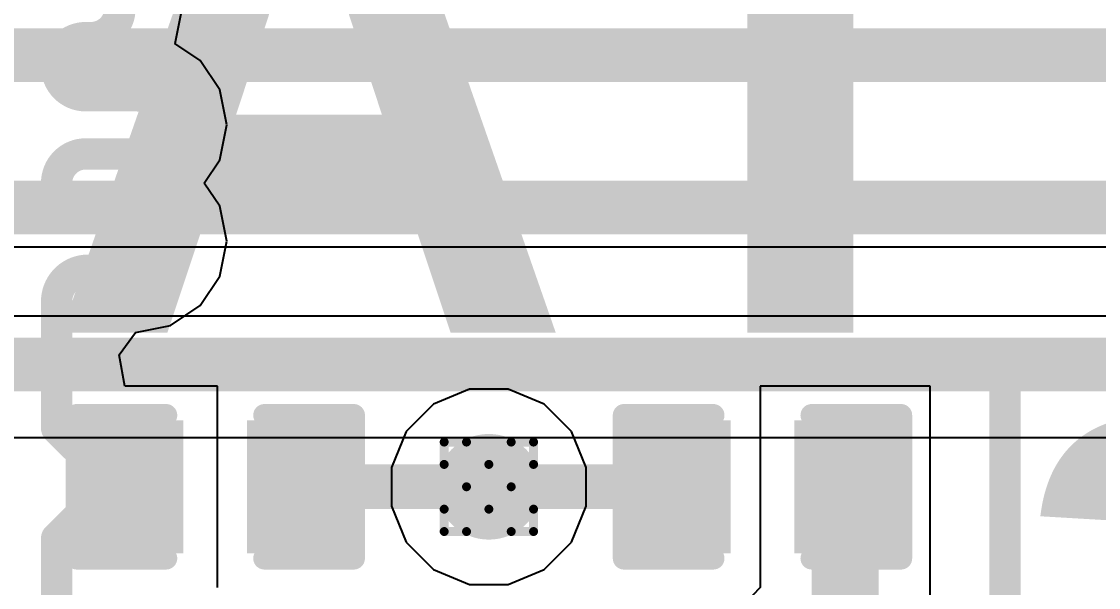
# Model space of a CAD drawing. Header units: inches. Extents: x -11 to 5379, y 0 to 5429.
# Drawn here: x 213.47 to 219.6, y 23.25 to 26.46 of the extents above; entities that cross this region are included whole.
import ezdxf

# ---------------------------------------------------------------- set-up
doc = ezdxf.new("R2010")
doc.units = ezdxf.units.IN
for name, color, linetype in [('Bottom Layer', 5, 'Continuous'), ('Drill Drawing', 1, 'Continuous'), ('GND', 16, 'Continuous'), ('PWR', 76, 'Continuous'), ('Top Layer', 1, 'Continuous'), ('Top Overlay', 2, 'Continuous'), ('Top Paste', 8, 'Continuous'), ('Top Solder', 216, 'Continuous'), ('Via Holes', 16, 'Continuous')]:
    doc.layers.add(name, color=color, linetype=linetype)
doc.styles.add('Arial_Bold', font='', dxfattribs={"height": 0.2})
doc.styles.get('Arial_Bold').set_extended_font_data('Arial', bold=True)

# ---------------------------------------------------------------- blocks, each defined once
blk = doc.blocks.new('C___0402_11')
at = {"layer": 'Top Layer'}
for points in [[(-0.6985, -0.3175), (-0.6985, 0.3175), (-0.2413, 0.3175), (-0.2413, -0.3175)], [(0.2413, -0.3175), (0.2413, 0.3175), (0.6985, 0.3175), (0.6985, -0.3175)]]:
    blk.add_hatch(color=1, dxfattribs=at).paths.add_polyline_path(points)
at = {"layer": 'Top Paste'}
for points in [[(-0.6985, -0.3175), (-0.6985, 0.3175), (-0.2413, 0.3175), (-0.2413, -0.3175)], [(0.2413, -0.3175), (0.2413, 0.3175), (0.6985, 0.3175), (0.6985, -0.3175)]]:
    blk.add_hatch(color=8, dxfattribs=at).paths.add_polyline_path(points)
at = {"layer": 'Top Solder'}
for points in [[(-0.7585, -0.3775), (-0.7585, 0.3775), (-0.1813, 0.3775), (-0.1813, -0.3775)], [(0.1813, -0.3775), (0.1813, 0.3775), (0.7585, 0.3775), (0.7585, -0.3775)]]:
    blk.add_hatch(color=216, dxfattribs=at).paths.add_polyline_path(points)
at = {"layer": 'Top Overlay'}
for points in [[(-0.7874, 0.4064, 0.127, 0.127, 0), (-0.7874, -0.4064, 0.127, 0.127, 0)], [(-0.2794, 0.4064, 0.127, 0.127, 0), (-0.7874, 0.4064, 0.127, 0.127, 0)], [(0.7874, 0.4064, 0.127, 0.127, 0), (0.2794, 0.4064, 0.127, 0.127, 0)], [(0.7874, 0.4064, 0.127, 0.127, 0), (0.7874, -0.4064, 0.127, 0.127, 0)], [(-0.2794, -0.4064, 0.127, 0.127, 0), (-0.7874, -0.4064, 0.127, 0.127, 0)], [(0.7874, -0.4064, 0.127, 0.127, 0), (0.2794, -0.4064, 0.127, 0.127, 0)]]:
    blk.add_lwpolyline(points, format="xyseb", dxfattribs=at)
for points in [[(-0.8191, 0.4064, 0.0635, 0.0635, 1), (-0.7556, 0.4064, 0.0635, 0.0635, 1)], [(-0.8191, 0.4064, 0.0635, 0.0635, 1), (-0.7556, 0.4064, 0.0635, 0.0635, 1)], [(-0.3111, 0.4064, 0.0635, 0.0635, 1), (-0.2477, 0.4064, 0.0635, 0.0635, 1)], [(0.2477, 0.4064, 0.0635, 0.0635, 1), (0.3111, 0.4064, 0.0635, 0.0635, 1)], [(0.7556, 0.4064, 0.0635, 0.0635, 1), (0.8191, 0.4064, 0.0635, 0.0635, 1)], [(0.7556, 0.4064, 0.0635, 0.0635, 1), (0.8191, 0.4064, 0.0635, 0.0635, 1)], [(-0.8191, -0.4064, 0.0635, 0.0635, 1), (-0.7556, -0.4064, 0.0635, 0.0635, 1)], [(-0.8191, -0.4064, 0.0635, 0.0635, 1), (-0.7556, -0.4064, 0.0635, 0.0635, 1)], [(-0.3111, -0.4064, 0.0635, 0.0635, 1), (-0.2477, -0.4064, 0.0635, 0.0635, 1)], [(0.2477, -0.4064, 0.0635, 0.0635, 1), (0.3111, -0.4064, 0.0635, 0.0635, 1)], [(0.7556, -0.4064, 0.0635, 0.0635, 1), (0.8191, -0.4064, 0.0635, 0.0635, 1)], [(0.7556, -0.4064, 0.0635, 0.0635, 1), (0.8191, -0.4064, 0.0635, 0.0635, 1)]]:
    blk.add_lwpolyline(points, format="xyseb", close=True, dxfattribs=at)
blk = doc.blocks.new('C___0402_15')
at = {"layer": 'Top Layer'}
for points in [[(-0.6985, -0.3175), (-0.6985, 0.3175), (-0.2413, 0.3175), (-0.2413, -0.3175)], [(0.2413, -0.3175), (0.2413, 0.3175), (0.6985, 0.3175), (0.6985, -0.3175)]]:
    blk.add_hatch(color=1, dxfattribs=at).paths.add_polyline_path(points)
at = {"layer": 'Top Paste'}
for points in [[(-0.6985, -0.3175), (-0.6985, 0.3175), (-0.2413, 0.3175), (-0.2413, -0.3175)], [(0.2413, -0.3175), (0.2413, 0.3175), (0.6985, 0.3175), (0.6985, -0.3175)]]:
    blk.add_hatch(color=8, dxfattribs=at).paths.add_polyline_path(points)
at = {"layer": 'Top Solder'}
for points in [[(-0.7585, -0.3775), (-0.7585, 0.3775), (-0.1813, 0.3775), (-0.1813, -0.3775)], [(0.1813, -0.3775), (0.1813, 0.3775), (0.7585, 0.3775), (0.7585, -0.3775)]]:
    blk.add_hatch(color=216, dxfattribs=at).paths.add_polyline_path(points)
at = {"layer": 'Top Overlay'}
for points in [[(-0.7874, -0.4064, 0.127, 0.127, 0), (-0.7874, 0.4064, 0.127, 0.127, 0)], [(-0.7874, 0.4064, 0.127, 0.127, 0), (-0.2794, 0.4064, 0.127, 0.127, 0)], [(0.2794, 0.4064, 0.127, 0.127, 0), (0.7874, 0.4064, 0.127, 0.127, 0)], [(0.7874, -0.4064, 0.127, 0.127, 0), (0.7874, 0.4064, 0.127, 0.127, 0)], [(-0.7874, -0.4064, 0.127, 0.127, 0), (-0.2794, -0.4064, 0.127, 0.127, 0)], [(0.2794, -0.4064, 0.127, 0.127, 0), (0.7874, -0.4064, 0.127, 0.127, 0)]]:
    blk.add_lwpolyline(points, format="xyseb", dxfattribs=at)
for points in [[(-0.8191, 0.4064, 0.0635, 0.0635, 1), (-0.7556, 0.4064, 0.0635, 0.0635, 1)], [(-0.8191, 0.4064, 0.0635, 0.0635, 1), (-0.7556, 0.4064, 0.0635, 0.0635, 1)], [(-0.3111, 0.4064, 0.0635, 0.0635, 1), (-0.2477, 0.4064, 0.0635, 0.0635, 1)], [(0.2477, 0.4064, 0.0635, 0.0635, 1), (0.3111, 0.4064, 0.0635, 0.0635, 1)], [(0.7556, 0.4064, 0.0635, 0.0635, 1), (0.8191, 0.4064, 0.0635, 0.0635, 1)], [(0.7556, 0.4064, 0.0635, 0.0635, 1), (0.8191, 0.4064, 0.0635, 0.0635, 1)], [(-0.8191, -0.4064, 0.0635, 0.0635, 1), (-0.7556, -0.4064, 0.0635, 0.0635, 1)], [(-0.8191, -0.4064, 0.0635, 0.0635, 1), (-0.7556, -0.4064, 0.0635, 0.0635, 1)], [(-0.3111, -0.4064, 0.0635, 0.0635, 1), (-0.2477, -0.4064, 0.0635, 0.0635, 1)], [(0.2477, -0.4064, 0.0635, 0.0635, 1), (0.3111, -0.4064, 0.0635, 0.0635, 1)], [(0.7556, -0.4064, 0.0635, 0.0635, 1), (0.8191, -0.4064, 0.0635, 0.0635, 1)], [(0.7556, -0.4064, 0.0635, 0.0635, 1), (0.8191, -0.4064, 0.0635, 0.0635, 1)]]:
    blk.add_lwpolyline(points, format="xyseb", close=True, dxfattribs=at)

msp = doc.modelspace()

# ---------------------------------------------------------------- hatches: boundary and pattern name
at = {"layer": 'Bottom Layer'}
h = msp.add_hatch(color=5, dxfattribs=at)
edge = h.paths.add_edge_path()
edge.add_arc((216.1311, 23.819), 0.3, 0, 360)
at = {"layer": 'GND'}
h = msp.add_hatch(color=16, dxfattribs=at)
edge = h.paths.add_edge_path()
edge.add_arc((216.1311, 23.819), 0.3, 0, 360)
at = {"layer": 'PWR'}
h = msp.add_hatch(color=76, dxfattribs=at)
edge = h.paths.add_edge_path()
edge.add_arc((216.1311, 23.819), 0.3, 0, 360)
at = {"layer": 'Top Layer'}
h = msp.add_hatch(color=1, dxfattribs=at)
edge = h.paths.add_edge_path()
edge.add_arc((216.1311, 23.819), 0.3, 0, 360)
at = {"layer": 'Via Holes'}
h = msp.add_hatch(color=7, dxfattribs=at)
edge = h.paths.add_edge_path()
edge.add_arc((216.1311, 23.819), 0.15, 0, 360)

# ---------------------------------------------------------------- linework, layer by layer
at = {"layer": 'Bottom Layer'}
msp.add_line((181.3792, 24.0985), (219.9008, 24.0985), dxfattribs=at)
for points in [[(180.0777, 26.2694, 0.3048, 0.3048, 0), (220.8232, 26.2694, 0.3048, 0.3048, 0)], [(180.4835, 25.4053, 0.3048, 0.3048, 0), (220.4355, 25.4053, 0.3048, 0.3048, 0)], [(181.2076, 24.5129, 0.3048, 0.3048, 0), (220.0724, 24.5129, 0.3048, 0.3048, 0)]]:
    msp.add_lwpolyline(points, format="xyseb", dxfattribs=at)
at = {"layer": 'Drill Drawing'}
for points in [[(215.8771, 23.946, 0.0508, 0.0508, 0), (215.8771, 24.073, 0.0508, 0.0508, 0)], [(215.8771, 24.073, 0.0508, 0.0508, 0), (216.0041, 24.073, 0.0508, 0.0508, 0)], [(216.0041, 24.073, 0.0508, 0.0508, 0), (216.1311, 23.946, 0.0508, 0.0508, 0)], [(216.1311, 23.946, 0.0508, 0.0508, 0), (216.2581, 24.073, 0.0508, 0.0508, 0)], [(216.2581, 24.073, 0.0508, 0.0508, 0), (216.3851, 24.073, 0.0508, 0.0508, 0)], [(216.3851, 23.946, 0.0508, 0.0508, 0), (216.3851, 24.073, 0.0508, 0.0508, 0)], [(215.8771, 23.946, 0.0508, 0.0508, 0), (216.0041, 23.819, 0.0508, 0.0508, 0)], [(216.2581, 23.819, 0.0508, 0.0508, 0), (216.3851, 23.946, 0.0508, 0.0508, 0)], [(215.8771, 23.692, 0.0508, 0.0508, 0), (216.0041, 23.819, 0.0508, 0.0508, 0)], [(216.2581, 23.819, 0.0508, 0.0508, 0), (216.3851, 23.692, 0.0508, 0.0508, 0)], [(215.8771, 23.565, 0.0508, 0.0508, 0), (215.8771, 23.692, 0.0508, 0.0508, 0)], [(216.0041, 23.565, 0.0508, 0.0508, 0), (216.1311, 23.692, 0.0508, 0.0508, 0)], [(216.1311, 23.692, 0.0508, 0.0508, 0), (216.2581, 23.565, 0.0508, 0.0508, 0)], [(216.3851, 23.565, 0.0508, 0.0508, 0), (216.3851, 23.692, 0.0508, 0.0508, 0)], [(215.8771, 23.565, 0.0508, 0.0508, 0), (216.0041, 23.565, 0.0508, 0.0508, 0)], [(216.2581, 23.565, 0.0508, 0.0508, 0), (216.3851, 23.565, 0.0508, 0.0508, 0)]]:
    msp.add_lwpolyline(points, format="xyseb", dxfattribs=at)
for points in [[(215.8644, 24.073, 0.0254, 0.0254, 1), (215.8898, 24.073, 0.0254, 0.0254, 1)], [(215.8644, 24.073, 0.0254, 0.0254, 1), (215.8898, 24.073, 0.0254, 0.0254, 1)], [(215.9914, 24.073, 0.0254, 0.0254, 1), (216.0168, 24.073, 0.0254, 0.0254, 1)], [(215.9914, 24.073, 0.0254, 0.0254, 1), (216.0168, 24.073, 0.0254, 0.0254, 1)], [(216.2454, 24.073, 0.0254, 0.0254, 1), (216.2708, 24.073, 0.0254, 0.0254, 1)], [(216.2454, 24.073, 0.0254, 0.0254, 1), (216.2708, 24.073, 0.0254, 0.0254, 1)], [(216.3724, 24.073, 0.0254, 0.0254, 1), (216.3978, 24.073, 0.0254, 0.0254, 1)], [(216.3724, 24.073, 0.0254, 0.0254, 1), (216.3978, 24.073, 0.0254, 0.0254, 1)], [(215.8644, 23.946, 0.0254, 0.0254, 1), (215.8898, 23.946, 0.0254, 0.0254, 1)], [(215.8644, 23.946, 0.0254, 0.0254, 1), (215.8898, 23.946, 0.0254, 0.0254, 1)], [(216.1184, 23.946, 0.0254, 0.0254, 1), (216.1438, 23.946, 0.0254, 0.0254, 1)], [(216.1184, 23.946, 0.0254, 0.0254, 1), (216.1438, 23.946, 0.0254, 0.0254, 1)], [(216.3724, 23.946, 0.0254, 0.0254, 1), (216.3978, 23.946, 0.0254, 0.0254, 1)], [(216.3724, 23.946, 0.0254, 0.0254, 1), (216.3978, 23.946, 0.0254, 0.0254, 1)], [(215.9914, 23.819, 0.0254, 0.0254, 1), (216.0168, 23.819, 0.0254, 0.0254, 1)], [(215.9914, 23.819, 0.0254, 0.0254, 1), (216.0168, 23.819, 0.0254, 0.0254, 1)], [(216.2454, 23.819, 0.0254, 0.0254, 1), (216.2708, 23.819, 0.0254, 0.0254, 1)], [(216.2454, 23.819, 0.0254, 0.0254, 1), (216.2708, 23.819, 0.0254, 0.0254, 1)], [(215.8644, 23.692, 0.0254, 0.0254, 1), (215.8898, 23.692, 0.0254, 0.0254, 1)], [(215.8644, 23.692, 0.0254, 0.0254, 1), (215.8898, 23.692, 0.0254, 0.0254, 1)], [(216.1184, 23.692, 0.0254, 0.0254, 1), (216.1438, 23.692, 0.0254, 0.0254, 1)], [(216.1184, 23.692, 0.0254, 0.0254, 1), (216.1438, 23.692, 0.0254, 0.0254, 1)], [(216.3724, 23.692, 0.0254, 0.0254, 1), (216.3978, 23.692, 0.0254, 0.0254, 1)], [(216.3724, 23.692, 0.0254, 0.0254, 1), (216.3978, 23.692, 0.0254, 0.0254, 1)], [(215.8644, 23.565, 0.0254, 0.0254, 1), (215.8898, 23.565, 0.0254, 0.0254, 1)], [(215.8644, 23.565, 0.0254, 0.0254, 1), (215.8898, 23.565, 0.0254, 0.0254, 1)], [(215.9914, 23.565, 0.0254, 0.0254, 1), (216.0168, 23.565, 0.0254, 0.0254, 1)], [(215.9914, 23.565, 0.0254, 0.0254, 1), (216.0168, 23.565, 0.0254, 0.0254, 1)], [(216.2454, 23.565, 0.0254, 0.0254, 1), (216.2708, 23.565, 0.0254, 0.0254, 1)], [(216.2454, 23.565, 0.0254, 0.0254, 1), (216.2708, 23.565, 0.0254, 0.0254, 1)], [(216.3724, 23.565, 0.0254, 0.0254, 1), (216.3978, 23.565, 0.0254, 0.0254, 1)], [(216.3724, 23.565, 0.0254, 0.0254, 1), (216.3978, 23.565, 0.0254, 0.0254, 1)]]:
    msp.add_lwpolyline(points, format="xyseb", close=True, dxfattribs=at)
at = {"layer": 'PWR'}
for p, q in [((222.4348, 25.1789), (211.8379, 25.1789)), ((211.4494, 24.7904), (222.4348, 24.7904)), ((216.0209, 24.373), (215.8173, 24.2886)), ((216.2413, 24.373), (216.0209, 24.373)), ((216.445, 24.2886), (216.2413, 24.373)), ((215.8173, 24.2886), (215.6615, 24.1328)), ((216.6008, 24.1328), (216.445, 24.2886)), ((215.6615, 24.1328), (215.5771, 23.9292)), ((216.6851, 23.9292), (216.6008, 24.1328)), ((215.5771, 23.9292), (215.5771, 23.7088)), ((216.6851, 23.7088), (216.6851, 23.9292)), ((215.5771, 23.7088), (215.6615, 23.5051)), ((216.6008, 23.5051), (216.6851, 23.7088)), ((215.6615, 23.5051), (215.8173, 23.3493)), ((216.445, 23.3493), (216.6008, 23.5051)), ((215.8173, 23.3493), (216.0209, 23.265)), ((216.2413, 23.265), (216.445, 23.3493)), ((216.0209, 23.265), (216.2413, 23.265))]:
    msp.add_line(p, q, dxfattribs=at)
at = {"layer": 'Top Layer'}
for p, q in [((214.3476, 26.3364), (214.387, 26.5346)), ((214.347, 26.3355), (214.3476, 26.3364)), ((214.4894, 26.2404), (214.347, 26.3355)), ((214.6016, 26.0724), (214.4894, 26.2404)), ((214.6411, 25.8742), (214.6016, 26.0724)), ((214.6016, 25.676), (214.6411, 25.8742)), ((214.5134, 25.544), (214.6016, 25.676)), ((214.6016, 25.412), (214.5134, 25.544)), ((214.6411, 25.2138), (214.6016, 25.412)), ((214.6016, 25.0156), (214.6411, 25.2138)), ((214.4894, 24.8475), (214.6016, 25.0156)), ((214.3213, 24.7353), (214.4894, 24.8475)), ((214.1231, 24.6958), (214.3213, 24.7353)), ((214.0304, 24.5683), (214.1231, 24.6958)), ((214.0629, 24.3905), (214.0304, 24.5683)), ((214.5886, 24.3905), (214.0629, 24.3905)), ((214.5886, 23.2475), (214.5886, 24.3905)), ((218.6389, 24.3905), (217.6737, 24.3905)), ((217.6737, 24.3905), (217.6737, 23.2475)), ((218.6389, 23.2475), (218.6389, 24.3905)), ((217.6737, 23.2475), (217.551, 23.1205)), ((218.6389, 23.1773), (218.6389, 23.2475)), ((218.6389, 23.2475), (218.6389, 23.2475))]:
    msp.add_line(p, q, dxfattribs=at)
for points in [[(213.8691, 26.6997, 0.1778, 0.1778, -1), (213.8691, 26.3695, 0.1778, 0.1778, 0)], [(213.8393, 26.0393, 0.1778, 0.1778, -1), (213.8393, 26.3695, 0.1778, 0.1778, 0)], [(213.8393, 26.3695, 0.1778, 0.1778, 0), (213.8691, 26.3695, 0.1778, 0.1778, 0)], [(213.8393, 26.0393, 0.1778, 0.1778, 0), (214.1231, 26.0393, 0.1778, 0.1778, 0)], [(214.1231, 26.0393, 0.1778, 0.1778, -1), (214.1231, 25.7091, 0.1778, 0.1778, 0)], [(213.8393, 25.3789, 0.1778, 0.1778, -1), (213.8393, 25.7091, 0.1778, 0.1778, 0)], [(213.8393, 25.7091, 0.1778, 0.1778, 0), (214.1231, 25.7091, 0.1778, 0.1778, 0)], [(213.8393, 25.3789, 0.1778, 0.1778, 0), (214.1231, 25.3789, 0.1778, 0.1778, 0)], [(214.1231, 25.3789, 0.1778, 0.1778, -1), (214.1231, 25.0487, 0.1778, 0.1778, 0)], [(213.6742, 24.8709, 0.1778, 0.1778, -0.414214), (213.852, 25.0487, 0.1778, 0.1778, 0)], [(213.852, 25.0487, 0.1778, 0.1778, 0), (214.1231, 25.0487, 0.1778, 0.1778, 0)], [(213.6742, 24.4518, 0.1778, 0.1778, 0), (213.6742, 24.8709, 0.1778, 0.1778, 0)], [(213.6742, 24.1517, 0.1778, 0.1778, 0), (213.6742, 24.4518, 0.1778, 0.1778, 0)], [(213.6742, 24.1517, 0.1778, 0.1778, 0), (213.7784, 24.0476, 0.1778, 0.1778, 0)], [(213.7784, 24.0476, 0.1778, 0.1778, 0), (213.9663, 24.0476, 0.1778, 0.1778, 0)], [(213.9663, 24.0476, 0.1778, 0.1778, 0), (214.106, 23.9079, 0.1778, 0.1778, 0)], [(214.106, 23.819, 0.1778, 0.1778, 0), (214.106, 23.9079, 0.1778, 0.1778, 0)], [(218.1563, 22.549, 0.381, 0.381, 0), (218.1563, 23.819, 0.381, 0.381, 0)], [(215.0458, 23.819, 0.254, 0.254, 0), (217.2165, 23.819, 0.254, 0.254, 0)], [(214.106, 23.7707, 0.1778, 0.1778, 0), (214.106, 23.819, 0.1778, 0.1778, 0)], [(213.9663, 23.631, 0.1778, 0.1778, 0), (214.106, 23.7707, 0.1778, 0.1778, 0)], [(213.6742, 23.5269, 0.1778, 0.1778, 0), (213.7784, 23.631, 0.1778, 0.1778, 0)], [(213.7784, 23.631, 0.1778, 0.1778, 0), (213.9663, 23.631, 0.1778, 0.1778, 0)], [(213.6742, 23.0087, 0.1778, 0.1778, 0), (213.6742, 23.5269, 0.1778, 0.1778, 0)]]:
    msp.add_lwpolyline(points, format="xyseb", dxfattribs=at)
for points in [[(213.7949, 26.3695, 0.0889, 0.0889, 1), (213.8838, 26.3695, 0.0889, 0.0889, 1)], [(213.7949, 26.3695, 0.0889, 0.0889, 1), (213.8838, 26.3695, 0.0889, 0.0889, 1)], [(213.8246, 26.3695, 0.0889, 0.0889, 1), (213.9135, 26.3695, 0.0889, 0.0889, 1)], [(213.8246, 26.3695, 0.0889, 0.0889, 1), (213.9135, 26.3695, 0.0889, 0.0889, 1)], [(213.7949, 26.0393, 0.0889, 0.0889, 1), (213.8838, 26.0393, 0.0889, 0.0889, 1)], [(213.7949, 26.0393, 0.0889, 0.0889, 1), (213.8838, 26.0393, 0.0889, 0.0889, 1)], [(214.0787, 26.0393, 0.0889, 0.0889, 1), (214.1676, 26.0393, 0.0889, 0.0889, 1)], [(214.0787, 26.0393, 0.0889, 0.0889, 1), (214.1676, 26.0393, 0.0889, 0.0889, 1)], [(213.7949, 25.7091, 0.0889, 0.0889, 1), (213.8838, 25.7091, 0.0889, 0.0889, 1)], [(213.7949, 25.7091, 0.0889, 0.0889, 1), (213.8838, 25.7091, 0.0889, 0.0889, 1)], [(214.0787, 25.7091, 0.0889, 0.0889, 1), (214.1676, 25.7091, 0.0889, 0.0889, 1)], [(214.0787, 25.7091, 0.0889, 0.0889, 1), (214.1676, 25.7091, 0.0889, 0.0889, 1)], [(213.7949, 25.3789, 0.0889, 0.0889, 1), (213.8838, 25.3789, 0.0889, 0.0889, 1)], [(213.7949, 25.3789, 0.0889, 0.0889, 1), (213.8838, 25.3789, 0.0889, 0.0889, 1)], [(214.0787, 25.3789, 0.0889, 0.0889, 1), (214.1676, 25.3789, 0.0889, 0.0889, 1)], [(214.0787, 25.3789, 0.0889, 0.0889, 1), (214.1676, 25.3789, 0.0889, 0.0889, 1)], [(213.8076, 25.0487, 0.0889, 0.0889, 1), (213.8965, 25.0487, 0.0889, 0.0889, 1)], [(213.8076, 25.0487, 0.0889, 0.0889, 1), (213.8965, 25.0487, 0.0889, 0.0889, 1)], [(214.0787, 25.0487, 0.0889, 0.0889, 1), (214.1676, 25.0487, 0.0889, 0.0889, 1)], [(214.0787, 25.0487, 0.0889, 0.0889, 1), (214.1676, 25.0487, 0.0889, 0.0889, 1)], [(213.6298, 24.8709, 0.0889, 0.0889, 1), (213.7187, 24.8709, 0.0889, 0.0889, 1)], [(213.6298, 24.8709, 0.0889, 0.0889, 1), (213.7187, 24.8709, 0.0889, 0.0889, 1)], [(213.6298, 24.4518, 0.0889, 0.0889, 1), (213.7187, 24.4518, 0.0889, 0.0889, 1)], [(213.6298, 24.4518, 0.0889, 0.0889, 1), (213.7187, 24.4518, 0.0889, 0.0889, 1)], [(213.6298, 24.1517, 0.0889, 0.0889, 1), (213.7187, 24.1517, 0.0889, 0.0889, 1)], [(213.6298, 24.1517, 0.0889, 0.0889, 1), (213.7187, 24.1517, 0.0889, 0.0889, 1)], [(213.7339, 24.0476, 0.0889, 0.0889, 1), (213.8228, 24.0476, 0.0889, 0.0889, 1)], [(213.7339, 24.0476, 0.0889, 0.0889, 1), (213.8228, 24.0476, 0.0889, 0.0889, 1)], [(213.9219, 24.0476, 0.0889, 0.0889, 1), (214.0108, 24.0476, 0.0889, 0.0889, 1)], [(213.9219, 24.0476, 0.0889, 0.0889, 1), (214.0108, 24.0476, 0.0889, 0.0889, 1)], [(214.0616, 23.9079, 0.0889, 0.0889, 1), (214.1505, 23.9079, 0.0889, 0.0889, 1)], [(214.0616, 23.9079, 0.0889, 0.0889, 1), (214.1505, 23.9079, 0.0889, 0.0889, 1)], [(218.061, 23.819, 0.1905, 0.1905, 1), (218.2515, 23.819, 0.1905, 0.1905, 1)], [(214.9823, 23.819, 0.127, 0.127, 1), (215.1093, 23.819, 0.127, 0.127, 1)], [(217.153, 23.819, 0.127, 0.127, 1), (217.28, 23.819, 0.127, 0.127, 1)], [(214.0616, 23.819, 0.0889, 0.0889, 1), (214.1505, 23.819, 0.0889, 0.0889, 1)], [(214.0616, 23.819, 0.0889, 0.0889, 1), (214.1505, 23.819, 0.0889, 0.0889, 1)], [(214.0616, 23.7707, 0.0889, 0.0889, 1), (214.1505, 23.7707, 0.0889, 0.0889, 1)], [(214.0616, 23.7707, 0.0889, 0.0889, 1), (214.1505, 23.7707, 0.0889, 0.0889, 1)], [(213.7339, 23.631, 0.0889, 0.0889, 1), (213.8228, 23.631, 0.0889, 0.0889, 1)], [(213.7339, 23.631, 0.0889, 0.0889, 1), (213.8228, 23.631, 0.0889, 0.0889, 1)], [(213.9219, 23.631, 0.0889, 0.0889, 1), (214.0108, 23.631, 0.0889, 0.0889, 1)], [(213.9219, 23.631, 0.0889, 0.0889, 1), (214.0108, 23.631, 0.0889, 0.0889, 1)], [(213.6298, 23.5269, 0.0889, 0.0889, 1), (213.7187, 23.5269, 0.0889, 0.0889, 1)], [(213.6298, 23.5269, 0.0889, 0.0889, 1), (213.7187, 23.5269, 0.0889, 0.0889, 1)]]:
    msp.add_lwpolyline(points, format="xyseb", close=True, dxfattribs=at)
at = {"layer": 'Top Overlay'}
for points in [[(217.3351, 24.4924, 0.1778, 0.1778, 0), (219.065, 24.4924, 0.1778, 0.1778, 0)], [(219.065, 21.689, 0.1778, 0.1778, 0), (219.065, 24.4924, 0.1778, 0.1778, 0)]]:
    msp.add_lwpolyline(points, format="xyseb", dxfattribs=at)
for points in [[(217.2906, 24.4924, 0.0889, 0.0889, 1), (217.3795, 24.4924, 0.0889, 0.0889, 1)], [(219.0206, 24.4924, 0.0889, 0.0889, 1), (219.1095, 24.4924, 0.0889, 0.0889, 1)], [(219.0206, 24.4924, 0.0889, 0.0889, 1), (219.1095, 24.4924, 0.0889, 0.0889, 1)]]:
    msp.add_lwpolyline(points, format="xyseb", close=True, dxfattribs=at)

# ---------------------------------------------------------------- block references
at = {"rotation": 180}
msp.add_blockref('C___0402_11', (214.5759, 23.819), dxfattribs=at)
msp.add_blockref('C___0402_15', (217.6864, 23.819))

# ---------------------------------------------------------------- texts
at = {"layer": 'Top Overlay', "style": 'Arial_Bold'}
msp.add_text(' IN     ETHERCAT    OUT', height=2.999999, dxfattribs=at).set_placement((185.1914, 24.6934))
msp.add_text('2', height=2, rotation=360, dxfattribs=at).set_placement((219.1525, 22.1923))

doc.saveas('drawing.dxf')
